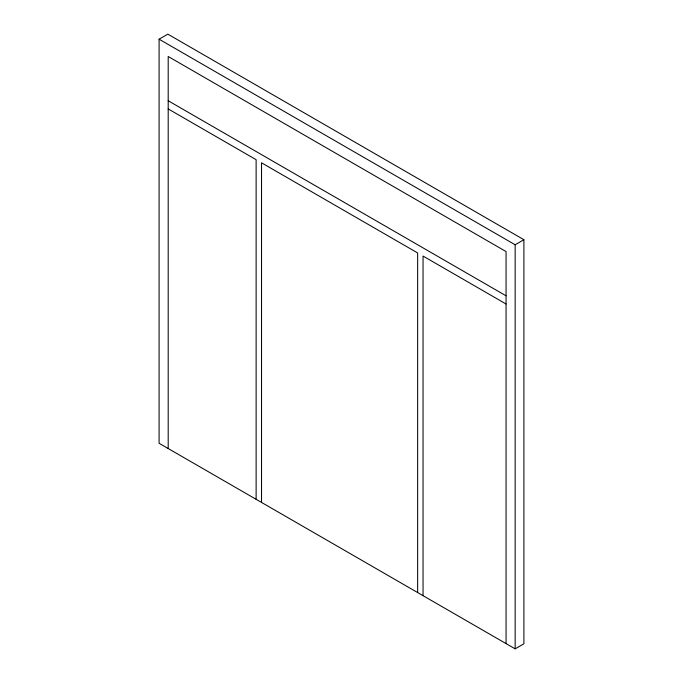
<?xml version="1.0" encoding="UTF-8"?>
<svg xmlns="http://www.w3.org/2000/svg" width="683" height="683" viewBox="0 0 683 683"><rect width="100%" height="100%" fill="white"/><g stroke="black" fill="none" stroke-linecap="round" stroke-linejoin="round"><path stroke-width="1.02" d="M159.096 39.196L167.847 34.15L523.904 239.716L523.904 643.804L515.153 648.85L159.096 443.284L159.096 39.196L515.153 244.762L523.904 239.716M168.197 100.751L506.06 295.807M168.197 108.93L256.125 159.694L256.125 499.299M506.06 303.995L423.05 256.065L423.05 595.678M515.153 244.762L515.153 648.85M506.06 643.599L506.06 251.566L168.197 56.501L168.197 448.535M417.646 592.554L417.646 252.949L261.529 162.81L261.529 502.423"/></g></svg>
